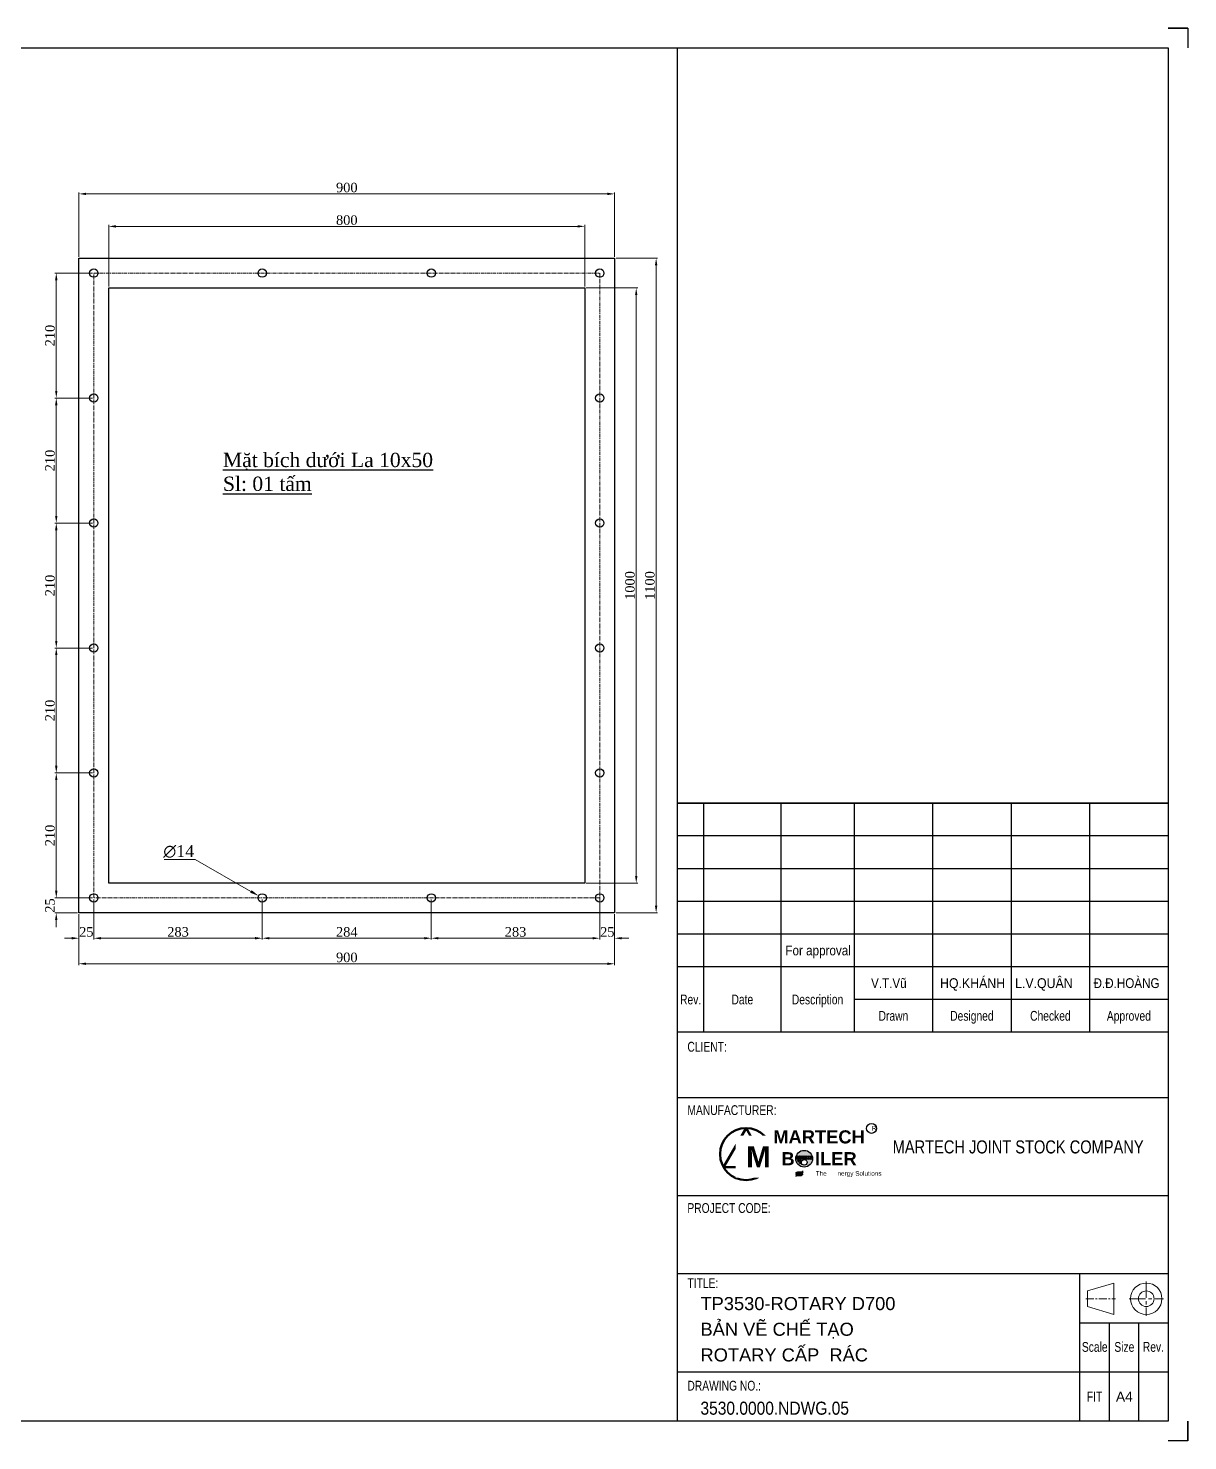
# Model space of a CAD drawing. Header units: inches. Extents: x 36705 to 45095, y -12195 to 29758.
# Drawn here: x 38260 to 40208, y 16110 to 18483 of the extents above; entities that cross this region are included whole.
import ezdxf
from ezdxf.enums import TextEntityAlignment as Align

# ---------------------------------------------------------------- set-up
doc = ezdxf.new("R2010")
doc.units = ezdxf.units.IN
doc.header["$MEASUREMENT"] = 0
doc.linetypes.add('CENTER', pattern=[2, 1.25, -0.25, 0.25, -0.25])
doc.layers.get('Defpoints').update_dxf_attribs({"lineweight": 5})
for name, color, linetype, lineweight in [('1.  0.2', 7, 'Continuous', 25), ('AM_0', 7, 'Continuous', 30), ('AM_7', 4, 'CENTER', 15), ('AM_8', 1, 'Continuous', 15), ('ĐƯỜNG TÂM', 8, 'CENTER', 5)]:
    doc.layers.add(name, color=color, linetype=linetype, lineweight=lineweight)
doc.layers.add('Không in', color=7, linetype='Continuous', lineweight=25, plot=False)
doc.layers.add('TEXT', color=20, linetype='Continuous')
doc.styles.add('Chu va so', font='arial.ttf')
doc.styles.add('stad1', font='times.ttf')
doc.styles.get("Standard").update_dxf_attribs({"font": 'arial.ttf'})
doc.styles.add('TCVN', font='times.ttf')
doc.styles.add('TEXT', font='arial.ttf')
doc.dimstyles.new('Hien', dxfattribs={"dimtxt": 20, "dimasz": 15, "dimexe": 3, "dimexo": 3, "dimgap": 3, "dimtad": 1, "dimtoh": 1, "dimdec": 0, "dimzin": 0, "dimdsep": 46, "dimtxsty": 'TCVN', "dimcen": 0, "dimclrd": 8, "dimclre": 250, "dimclrt": 41, "dimadec": 0, "dimazin": 0, "dimtfac": 1, "dimtdec": 0, "dimtofl": 0, "dimtmove": 1, "dimatfit": 3, "dimfxl": 1, "dimtolj": 1, "dimtzin": 0, "dimlwd": 9, "dimlwe": 9, "dimarcsym": 0})

# ---------------------------------------------------------------- blocks, each defined once
blk = doc.blocks.new('*D214')
at = {"color": 250, "lineweight": 9, "transparency": 16777216}
for p, q in [((38345.5, 16994.3), (38345.5, 16908.7)), ((39245.5, 16994.3), (39245.5, 16908.7))]:
    blk.add_line(p, q, dxfattribs=at)
at = {"color": 8, "lineweight": 9, "transparency": 16777216}
blk.add_line((38357.5, 16911.1), (39233.5, 16911.1), dxfattribs=at)
at = {"color": 8, "transparency": 16777216}
for points in [[(38357.5, 16913.1), (38357.5, 16909.1), (38345.5, 16911.1)], [(39233.5, 16913.1), (39233.5, 16909.1), (39245.5, 16911.1)]]:
    blk.add_solid(points, dxfattribs=at)
at = {"layer": 'Defpoints', "color": 0, "transparency": 16777216}
for p in [(38345.5, 16996.7), (39245.5, 16996.7), (39245.5, 16911.1)]:
    blk.add_point(p, dxfattribs=at)
at = {"color": 41, "transparency": 16777216, "insert": (38795.5, 16921.7), "char_height": 16, "attachment_point": 5, "style": 'TCVN'}
blk.add_mtext('\\A1;900', dxfattribs=at)
blk = doc.blocks.new('*D215')
at = {"color": 250, "lineweight": 9, "transparency": 16777216}
for p, q in [((39220.5, 17023), (39220.5, 16951.6)), ((39245.5, 16994.3), (39245.5, 16951.6))]:
    blk.add_line(p, q, dxfattribs=at)
at = {"color": 8, "lineweight": 9, "transparency": 16777216}
for p, q in [((39208.5, 16954), (39196.5, 16954)), ((39257.5, 16954), (39269.5, 16954))]:
    blk.add_line(p, q, dxfattribs=at)
at = {"color": 8, "transparency": 16777216}
for points in [[(39208.5, 16956), (39208.5, 16952), (39220.5, 16954)], [(39257.5, 16956), (39257.5, 16952), (39245.5, 16954)]]:
    blk.add_solid(points, dxfattribs=at)
at = {"layer": 'Defpoints', "color": 0, "transparency": 16777216}
for p in [(39220.5, 17025.4), (39245.5, 16996.7), (39220.5, 16954)]:
    blk.add_point(p, dxfattribs=at)
at = {"color": 41, "transparency": 16777216, "insert": (39233.2, 16964.5), "char_height": 16, "attachment_point": 5, "style": 'TCVN'}
blk.add_mtext('\\A1;25', dxfattribs=at)
blk = doc.blocks.new('*D216')
at = {"color": 250, "lineweight": 9, "transparency": 16777216}
for p, q in [((38937.5, 17019.3), (38937.5, 16951.6)), ((39220.5, 17023), (39220.5, 16951.6))]:
    blk.add_line(p, q, dxfattribs=at)
at = {"color": 8, "lineweight": 9, "transparency": 16777216}
blk.add_line((39208.5, 16954), (38949.5, 16954), dxfattribs=at)
at = {"color": 8, "transparency": 16777216}
for points in [[(38949.5, 16956), (38949.5, 16952), (38937.5, 16954)], [(39208.5, 16956), (39208.5, 16952), (39220.5, 16954)]]:
    blk.add_solid(points, dxfattribs=at)
at = {"layer": 'Defpoints', "color": 0, "transparency": 16777216}
for p in [(38937.5, 17021.7), (39220.5, 17025.4), (38937.5, 16954)]:
    blk.add_point(p, dxfattribs=at)
at = {"color": 41, "transparency": 16777216, "insert": (39079, 16964.6), "char_height": 16, "attachment_point": 5, "style": 'TCVN'}
blk.add_mtext('\\A1;283', dxfattribs=at)
blk = doc.blocks.new('*D217')
at = {"color": 250, "lineweight": 9, "transparency": 16777216}
for p, q in [((38653.5, 17019.3), (38653.5, 16951.6)), ((38937.5, 17019.3), (38937.5, 16951.6))]:
    blk.add_line(p, q, dxfattribs=at)
at = {"color": 8, "lineweight": 9, "transparency": 16777216}
blk.add_line((38925.5, 16954), (38665.5, 16954), dxfattribs=at)
at = {"color": 8, "transparency": 16777216}
for points in [[(38665.5, 16956), (38665.5, 16952), (38653.5, 16954)], [(38925.5, 16956), (38925.5, 16952), (38937.5, 16954)]]:
    blk.add_solid(points, dxfattribs=at)
at = {"layer": 'Defpoints', "color": 0, "transparency": 16777216}
for p in [(38653.5, 17021.7), (38937.5, 17021.7), (38653.5, 16954)]:
    blk.add_point(p, dxfattribs=at)
at = {"color": 41, "transparency": 16777216, "insert": (38795.5, 16964.6), "char_height": 16, "attachment_point": 5, "style": 'TCVN'}
blk.add_mtext('\\A1;284', dxfattribs=at)
blk = doc.blocks.new('*D218')
at = {"color": 250, "lineweight": 9, "transparency": 16777216}
for p, q in [((38370.5, 17019.3), (38370.5, 16951.6)), ((38653.5, 17019.3), (38653.5, 16951.6))]:
    blk.add_line(p, q, dxfattribs=at)
at = {"color": 8, "lineweight": 9, "transparency": 16777216}
blk.add_line((38641.5, 16954), (38382.5, 16954), dxfattribs=at)
at = {"color": 8, "transparency": 16777216}
for points in [[(38382.5, 16956), (38382.5, 16952), (38370.5, 16954)], [(38641.5, 16956), (38641.5, 16952), (38653.5, 16954)]]:
    blk.add_solid(points, dxfattribs=at)
at = {"layer": 'Defpoints', "color": 0, "transparency": 16777216}
for p in [(38370.5, 17021.7), (38653.5, 17021.7), (38370.5, 16954)]:
    blk.add_point(p, dxfattribs=at)
at = {"color": 41, "transparency": 16777216, "insert": (38512, 16964.6), "char_height": 16, "attachment_point": 5, "style": 'TCVN'}
blk.add_mtext('\\A1;283', dxfattribs=at)
blk = doc.blocks.new('*D219')
at = {"color": 250, "lineweight": 9, "transparency": 16777216}
for p, q in [((38370.5, 17019.3), (38370.5, 16951.6)), ((38345.5, 16994.3), (38345.5, 16951.6))]:
    blk.add_line(p, q, dxfattribs=at)
at = {"color": 8, "lineweight": 9, "transparency": 16777216}
for p, q in [((38333.5, 16954), (38321.5, 16954)), ((38382.5, 16954), (38394.5, 16954))]:
    blk.add_line(p, q, dxfattribs=at)
at = {"color": 8, "transparency": 16777216}
for points in [[(38333.5, 16956), (38333.5, 16952), (38345.5, 16954)], [(38382.5, 16956), (38382.5, 16952), (38370.5, 16954)]]:
    blk.add_solid(points, dxfattribs=at)
at = {"layer": 'Defpoints', "color": 0, "transparency": 16777216}
for p in [(38370.5, 17021.7), (38345.5, 16996.7), (38345.5, 16954)]:
    blk.add_point(p, dxfattribs=at)
at = {"color": 41, "transparency": 16777216, "insert": (38357.9, 16964.6), "char_height": 16, "attachment_point": 5, "style": 'TCVN'}
blk.add_mtext('\\A1;25', dxfattribs=at)
blk = doc.blocks.new('*D220')
at = {"color": 8, "lineweight": 9, "transparency": 16777216}
for p, q in [((38307.4, 17033.7), (38307.4, 17045.7)), ((38307.4, 16984.7), (38307.4, 16972.7))]:
    blk.add_line(p, q, dxfattribs=at)
at = {"color": 250, "lineweight": 9, "transparency": 16777216}
for p, q in [((38368.1, 17021.7), (38305, 17021.7)), ((38343.1, 16996.7), (38305, 16996.7))]:
    blk.add_line(p, q, dxfattribs=at)
at = {"color": 8, "transparency": 16777216}
for points in [[(38305.4, 17033.7), (38309.4, 17033.7), (38307.4, 17021.7)], [(38305.4, 16984.7), (38309.4, 16984.7), (38307.4, 16996.7)]]:
    blk.add_solid(points, dxfattribs=at)
at = {"layer": 'Defpoints', "color": 0, "transparency": 16777216}
for p in [(38370.5, 17021.7), (38307.4, 16996.7), (38345.5, 16996.7)]:
    blk.add_point(p, dxfattribs=at)
at = {"color": 41, "transparency": 16777216, "insert": (38296.8, 17009), "char_height": 16, "attachment_point": 5, "rotation": 90, "style": 'TCVN'}
blk.add_mtext('\\A1;25', dxfattribs=at)
blk = doc.blocks.new('*D221')
at = {"color": 250, "lineweight": 9, "transparency": 16777216}
for p, q in [((38395.5, 18049.1), (38395.5, 18152.6)), ((39195.5, 18049.1), (39195.5, 18152.6))]:
    blk.add_line(p, q, dxfattribs=at)
at = {"color": 8, "lineweight": 9, "transparency": 16777216}
blk.add_line((38407.5, 18150.2), (39183.5, 18150.2), dxfattribs=at)
at = {"color": 8, "transparency": 16777216}
for points in [[(38407.5, 18152.2), (38407.5, 18148.2), (38395.5, 18150.2)], [(39183.5, 18152.2), (39183.5, 18148.2), (39195.5, 18150.2)]]:
    blk.add_solid(points, dxfattribs=at)
at = {"layer": 'Defpoints', "color": 0, "transparency": 16777216}
for p in [(39195.5, 18150.2), (38395.5, 18046.7), (39195.5, 18046.7)]:
    blk.add_point(p, dxfattribs=at)
at = {"color": 41, "transparency": 16777216, "insert": (38795.5, 18160.7), "char_height": 16, "attachment_point": 5, "style": 'TCVN'}
blk.add_mtext('\\A1;800', dxfattribs=at)
blk = doc.blocks.new('*D222')
at = {"color": 250, "lineweight": 9, "transparency": 16777216}
for p, q in [((38345.5, 18099.1), (38345.5, 18207.2)), ((39245.5, 18099.1), (39245.5, 18207.2))]:
    blk.add_line(p, q, dxfattribs=at)
at = {"color": 8, "lineweight": 9, "transparency": 16777216}
blk.add_line((39233.5, 18204.8), (38357.5, 18204.8), dxfattribs=at)
at = {"color": 8, "transparency": 16777216}
for points in [[(38357.5, 18206.8), (38357.5, 18202.8), (38345.5, 18204.8)], [(39233.5, 18206.8), (39233.5, 18202.8), (39245.5, 18204.8)]]:
    blk.add_solid(points, dxfattribs=at)
at = {"layer": 'Defpoints', "color": 0, "transparency": 16777216}
for p in [(38345.5, 18204.8), (38345.5, 18096.7), (39245.5, 18096.7)]:
    blk.add_point(p, dxfattribs=at)
at = {"color": 41, "transparency": 16777216, "insert": (38795.5, 18215.4), "char_height": 16, "attachment_point": 5, "style": 'TCVN'}
blk.add_mtext('\\A1;900', dxfattribs=at)
blk = doc.blocks.new('*D223')
at = {"color": 250, "lineweight": 9, "transparency": 16777216}
for p, q in [((39247.9, 18096.7), (39317.6, 18096.7)), ((39247.9, 16996.7), (39317.6, 16996.7))]:
    blk.add_line(p, q, dxfattribs=at)
at = {"color": 8, "lineweight": 9, "transparency": 16777216}
blk.add_line((39315.2, 18084.7), (39315.2, 17008.7), dxfattribs=at)
at = {"color": 8, "transparency": 16777216}
for points in [[(39313.2, 18084.7), (39317.2, 18084.7), (39315.2, 18096.7)], [(39313.2, 17008.7), (39317.2, 17008.7), (39315.2, 16996.7)]]:
    blk.add_solid(points, dxfattribs=at)
at = {"layer": 'Defpoints', "color": 0, "transparency": 16777216}
for p in [(39245.5, 18096.7), (39245.5, 16996.7), (39315.2, 16996.7)]:
    blk.add_point(p, dxfattribs=at)
at = {"color": 41, "transparency": 16777216, "insert": (39304.7, 17546.7), "char_height": 16, "attachment_point": 5, "rotation": 90, "style": 'TCVN'}
blk.add_mtext('\\A1;1100', dxfattribs=at)
blk = doc.blocks.new('*D224')
at = {"color": 250, "lineweight": 9, "transparency": 16777216}
for p, q in [((39197.9, 18046.7), (39284.2, 18046.7)), ((39197.9, 17046.7), (39284.2, 17046.7))]:
    blk.add_line(p, q, dxfattribs=at)
at = {"color": 8, "lineweight": 9, "transparency": 16777216}
blk.add_line((39281.8, 18034.7), (39281.8, 17058.7), dxfattribs=at)
at = {"color": 8, "transparency": 16777216}
for points in [[(39279.8, 18034.7), (39283.8, 18034.7), (39281.8, 18046.7)], [(39279.8, 17058.7), (39283.8, 17058.7), (39281.8, 17046.7)]]:
    blk.add_solid(points, dxfattribs=at)
at = {"layer": 'Defpoints', "color": 0, "transparency": 16777216}
for p in [(39195.5, 18046.7), (39195.5, 17046.7), (39281.8, 17046.7)]:
    blk.add_point(p, dxfattribs=at)
at = {"color": 41, "transparency": 16777216, "insert": (39271.2, 17546.7), "char_height": 16, "attachment_point": 5, "rotation": 90, "style": 'TCVN'}
blk.add_mtext('\\A1;1000', dxfattribs=at)
blk = doc.blocks.new('*D225')
at = {"color": 250, "lineweight": 9, "transparency": 16777216}
for p, q in [((38368.1, 17231.7), (38305, 17231.7)), ((38368.1, 17021.7), (38305, 17021.7))]:
    blk.add_line(p, q, dxfattribs=at)
at = {"color": 8, "lineweight": 9, "transparency": 16777216}
blk.add_line((38307.4, 17033.7), (38307.4, 17219.7), dxfattribs=at)
at = {"color": 8, "transparency": 16777216}
for points in [[(38305.4, 17219.7), (38309.4, 17219.7), (38307.4, 17231.7)], [(38305.4, 17033.7), (38309.4, 17033.7), (38307.4, 17021.7)]]:
    blk.add_solid(points, dxfattribs=at)
at = {"layer": 'Defpoints', "color": 0, "transparency": 16777216}
for p in [(38307.4, 17231.7), (38370.5, 17231.7), (38370.5, 17021.7)]:
    blk.add_point(p, dxfattribs=at)
at = {"color": 41, "transparency": 16777216, "insert": (38296.8, 17126.7), "char_height": 16, "attachment_point": 5, "rotation": 90, "style": 'TCVN'}
blk.add_mtext('\\A1;210', dxfattribs=at)
blk = doc.blocks.new('*D226')
at = {"color": 250, "lineweight": 9, "transparency": 16777216}
for p, q in [((38368.1, 17441.7), (38305, 17441.7)), ((38368.1, 17231.7), (38305, 17231.7))]:
    blk.add_line(p, q, dxfattribs=at)
at = {"color": 8, "lineweight": 9, "transparency": 16777216}
blk.add_line((38307.4, 17243.7), (38307.4, 17429.7), dxfattribs=at)
at = {"color": 8, "transparency": 16777216}
for points in [[(38305.4, 17429.7), (38309.4, 17429.7), (38307.4, 17441.7)], [(38305.4, 17243.7), (38309.4, 17243.7), (38307.4, 17231.7)]]:
    blk.add_solid(points, dxfattribs=at)
at = {"layer": 'Defpoints', "color": 0, "transparency": 16777216}
for p in [(38307.4, 17441.7), (38370.5, 17441.7), (38370.5, 17231.7)]:
    blk.add_point(p, dxfattribs=at)
at = {"color": 41, "transparency": 16777216, "insert": (38296.8, 17336.7), "char_height": 16, "attachment_point": 5, "rotation": 90, "style": 'TCVN'}
blk.add_mtext('\\A1;210', dxfattribs=at)
blk = doc.blocks.new('*D227')
at = {"color": 250, "lineweight": 9, "transparency": 16777216}
for p, q in [((38368.1, 17651.7), (38305, 17651.7)), ((38368.1, 17441.7), (38305, 17441.7))]:
    blk.add_line(p, q, dxfattribs=at)
at = {"color": 8, "lineweight": 9, "transparency": 16777216}
blk.add_line((38307.4, 17453.7), (38307.4, 17639.7), dxfattribs=at)
at = {"color": 8, "transparency": 16777216}
for points in [[(38305.4, 17639.7), (38309.4, 17639.7), (38307.4, 17651.7)], [(38305.4, 17453.7), (38309.4, 17453.7), (38307.4, 17441.7)]]:
    blk.add_solid(points, dxfattribs=at)
at = {"layer": 'Defpoints', "color": 0, "transparency": 16777216}
for p in [(38307.4, 17651.7), (38370.5, 17651.7), (38370.5, 17441.7)]:
    blk.add_point(p, dxfattribs=at)
at = {"color": 41, "transparency": 16777216, "insert": (38296.8, 17546.7), "char_height": 16, "attachment_point": 5, "rotation": 90, "style": 'TCVN'}
blk.add_mtext('\\A1;210', dxfattribs=at)
blk = doc.blocks.new('*D228')
at = {"color": 250, "lineweight": 9, "transparency": 16777216}
for p, q in [((38368.1, 17861.7), (38305, 17861.7)), ((38368.1, 17651.7), (38305, 17651.7))]:
    blk.add_line(p, q, dxfattribs=at)
at = {"color": 8, "lineweight": 9, "transparency": 16777216}
blk.add_line((38307.4, 17663.7), (38307.4, 17849.7), dxfattribs=at)
at = {"color": 8, "transparency": 16777216}
for points in [[(38305.4, 17849.7), (38309.4, 17849.7), (38307.4, 17861.7)], [(38305.4, 17663.7), (38309.4, 17663.7), (38307.4, 17651.7)]]:
    blk.add_solid(points, dxfattribs=at)
at = {"layer": 'Defpoints', "color": 0, "transparency": 16777216}
for p in [(38307.4, 17861.7), (38370.5, 17861.7), (38370.5, 17651.7)]:
    blk.add_point(p, dxfattribs=at)
at = {"color": 41, "transparency": 16777216, "insert": (38296.8, 17756.7), "char_height": 16, "attachment_point": 5, "rotation": 90, "style": 'TCVN'}
blk.add_mtext('\\A1;210', dxfattribs=at)
blk = doc.blocks.new('*D229')
at = {"color": 250, "lineweight": 9, "transparency": 16777216}
for p, q in [((38368.1, 18071.7), (38305, 18071.7)), ((38368.1, 17861.7), (38305, 17861.7))]:
    blk.add_line(p, q, dxfattribs=at)
at = {"color": 8, "lineweight": 9, "transparency": 16777216}
blk.add_line((38307.4, 17873.7), (38307.4, 18059.7), dxfattribs=at)
at = {"color": 8, "transparency": 16777216}
for points in [[(38305.4, 18059.7), (38309.4, 18059.7), (38307.4, 18071.7)], [(38305.4, 17873.7), (38309.4, 17873.7), (38307.4, 17861.7)]]:
    blk.add_solid(points, dxfattribs=at)
at = {"layer": 'Defpoints', "color": 0, "transparency": 16777216}
for p in [(38307.4, 18071.7), (38370.5, 18071.7), (38370.5, 17861.7)]:
    blk.add_point(p, dxfattribs=at)
at = {"color": 41, "transparency": 16777216, "insert": (38296.8, 17966.7), "char_height": 16, "attachment_point": 5, "rotation": 90, "style": 'TCVN'}
blk.add_mtext('\\A1;210', dxfattribs=at)
blk = doc.blocks.new('*D232')
at = {"color": 8, "lineweight": 9, "transparency": 16777216}
for p, q in [((38488.8, 17086.2), (38540.6, 17086.2)), ((38540.6, 17086.2), (38634.4, 17032.6))]:
    blk.add_line(p, q, dxfattribs=at)
at = {"color": 8, "transparency": 16777216}
blk.add_solid([(38635.6, 17034.8), (38633.2, 17030.5), (38647.4, 17025.2)], dxfattribs=at)
at = {"layer": 'Defpoints', "color": 0, "transparency": 16777216}
for p in [(38647.4, 17025.2), (38659.6, 17018.3)]:
    blk.add_point(p, dxfattribs=at)
at = {"color": 41, "transparency": 16777216, "insert": (38513.2, 17099.7), "char_height": 20, "attachment_point": 5, "style": 'TCVN'}
blk.add_mtext('\\A1;∅14', dxfattribs=at)
blk = doc.blocks.new('KHUNG TEN A4 - TD - 13.2.2023')
for p, q in [((300, 216), (303, 216)), ((303, 216), (303, 213)), ((225, 92.48), (225, 213)), ((300, 97.48), (225, 97.48)), ((229, 62.5), (229, 97.48)), ((300, 92.48), (225, 92.48)), ((300, 87.48), (225, 87.48)), ((300, 82.48), (225, 82.48)), ((300, 77.48), (225, 77.48)), ((300, 72.48), (225, 72.48)), ((300, 67.48), (252, 67.48)), ((300, 18), (286.5, 18)), ((303, 3), (303, 0)), ((303, 0), (300, 0))]:
    blk.add_line(p, q)
at = {"lineweight": 25}
for p, q in [((240.8, 97.48, 0), (240.8, 62.5)), ((252, 97.48, 0), (252, 62.5, 0)), ((264, 97.48, 0), (264, 62.5, 0)), ((276, 97.48, 0), (276, 62.5, 0)), ((288, 97.48, 0), (288, 62.5, 0)), ((300, 62.5), (225, 62.5)), ((225, 52.5), (300, 52.5)), ((225, 37.5), (300, 37.5)), ((300, 28.19), (300, 3)), ((300, 25.5), (225, 25.5)), ((286.5, 3), (286.5, 25.5)), ((291, 18, 0), (291, 3, 0)), ((295.5, 3, 0), (295.5, 18, 0)), ((300, 10.5), (225, 10.5))]:
    blk.add_line(p, q, dxfattribs=at)
blk.add_lwpolyline([(3, 213), (300, 213), (300, 3), (3, 3)], close=True)
blk.add_lwpolyline([(225, 97.48), (300, 97.48), (300, 3), (225, 3)], close=True, dxfattribs=at)
at = {"lineweight": 50, "elevation": 0}
blk.add_lwpolyline([(235.47, 47.81), (232.02, 41.84), (238.92, 41.84)], close=True, dxfattribs=at)
at = {"color": 2, "lineweight": 20, "elevation": 0}
blk.add_lwpolyline([(287.67, 20.52), (291.72, 19.32), (291.72, 24.12), (287.67, 22.92)], close=True, dxfattribs=at)
at = {"lineweight": 50}
blk.add_circle((235.47, 43.83, 0), 3.98, dxfattribs=at)
at = {"color": 2, "lineweight": 20}
for radius in [2.4, 1.2]:
    blk.add_circle((296.66, 21.72, 0), radius, dxfattribs=at)
at = {"layer": '1.  0.2'}
for p, q in [((303, 216), (300, 216)), ((303, 0), (303, 3))]:
    blk.add_line(p, q, dxfattribs=at)
at = {"layer": 'Không in'}
for points in [[(303, 216), (303, 213)], [(303, 0), (300, 0)]]:
    blk.add_lwpolyline(points, dxfattribs=at)
at = {"layer": 'ĐƯỜNG TÂM', "lineweight": 0, "ltscale": 2}
for p, q in [((296.66, 24.36, 0), (296.66, 19.08, 0)), ((294.02, 21.72, 0), (299.3, 21.72, 0))]:
    blk.add_line(p, q, dxfattribs=at)
at = {"layer": 'ĐƯỜNG TÂM', "lineweight": 0}
blk.add_line((287.4, 21.72, 0), (291.94, 21.72, 0), dxfattribs=at)
at = {"color": 5, "style": 'Chu va so', "width": 0.75}
for s, p in [('Rev.', (227, 66.73)), ('Date', (234.9, 66.73, 0)), ('Description', (246.4, 66.73, 0)), ('Drawn', (258, 64.23, 0)), ('Designed', (270, 64.23)), ('Checked', (282, 64.23)), ('Approved', (294, 64.23, 0)), ('CLIENT:', (229.51, 59.5, 0.01)), ('MANUFACTURER:', (233.31, 49.81, 0.01)), ('PROJECT CODE:', (232.87, 34.84)), ('TITLE:', (228.87, 23.36, 0.02)), ('Scale', (288.78, 13.6, 0)), ('Size', (293.31, 13.6, 0)), ('Rev. ', (297.97, 13.6, 0)), ('DRAWING NO.:', (232.13, 7.67, 0.02)), ('FIT', (288.75, 6, 0))]:
    blk.add_text(s, height=1.5, dxfattribs=at).set_placement(p, align=Align.CENTER)
at = {"color": 5, "lineweight": 25, "insert": (249.34, 44.92, 0), "char_height": 2, "width": 55.4584, "attachment_point": 4, "style": 'Chu va so'}
blk.add_mtext('\\pxqc;{\\W0.8;MARTECH JOINT STOCK COMPANY}', dxfattribs=at)
at = {"width": 0.85}
for tag, p in [('REV4', (226.38, 94.23)), ('NGAY_REV04', (229.9, 94.23)), ('DESCRIPTION_4', (241.49, 94.23, 0)), ('DESCRIPTION_3', (241.49, 89.23, 0)), ('DESCRIPTION_2', (241.49, 84.23, 0)), ('DESCRIPTION_1', (241.49, 79.23, 0)), ('DESCRIPTION_0', (241.49, 74.23, 0))]:
    blk.add_attdef(tag, p, '', height=1.5, dxfattribs=at)
at = {"layer": 'TEXT', "ltscale": 0.1, "style": 'Chu va so'}
for tag, p, height, width in [('REV3', (226.38, 89.23), 1.5, 0.85), ('NGAY_REV03', (229.9, 89.23), 1.5, 0.85), ('REV2', (226.38, 84.23), 1.5, 0.85), ('NGAY_REV02', (229.9, 84.23), 1.5, 0.85), ('REV1', (226.38, 79.23), 1.5, 0.85), ('NGAY_REV01', (229.9, 79.23), 1.5, 0.85), ('REV0', (226.38, 74.23), 1.5, 0.85), ('NGAY_REV0', (229.9, 74.23), 1.5, 0.85), ('NGUOI_VE', (252.6, 69.23), 1.5, 0.85), ('NGUOI_KIEM_1', (264.6, 69.23), 1.5, 0.9), ('NGUOI_KIEM_2', (276.6, 69.23), 1.5, 0.9), ('STT-BV', (232.09, 3.98), 2, 0.85)]:
    blk.add_attdef(tag, p, '', height=height, dxfattribs=dict(at, width=width))
at = {"layer": 'TEXT', "ltscale": 0.1, "width": 0.85}
blk.add_attdef('NGUOI_DUYET', (288.6, 69.23), '', height=1.5, dxfattribs=at)
at = {"layer": 'TEXT', "lineweight": 25, "ltscale": 0.1, "style": 'Chu va so'}
for tag, p, height in [('PROJECT_CODE', (231.95, 28.65), 3.6), ('TITLE1', (231.95, 19.98), 2), ('TITLE2', (231.95, 16.05), 2), ('TITLE3', (231.95, 12.12), 2)]:
    blk.add_attdef(tag, p, '', height=height, dxfattribs=at)
at = {"layer": 'TEXT', "ltscale": 0.1, "style": 'Chu va so'}
for tag, p in [('A4_A4', (292.03, 6, 0)), ('REV.', (297.2, 6, 0))]:
    blk.add_attdef(tag, p, '', height=1.5, dxfattribs=at)
at = {"insert": (235.49, 45.04, 0), "char_height": 3.2046, "attachment_point": 1, "style": 'TEXT', "bg_fill": 2}
blk.add_mtext('\\pxqc;{\\fArial|b1|i0|c0|p34;M}', dxfattribs=at)
at = {"insert": (239.73, 47.47, 0), "char_height": 2.0029, "width": 13.7942, "attachment_point": 1, "style": 'TEXT', "bg_fill": 2}
blk.add_mtext('\\pxqc;{\\fArial|b1|i0|c0|p34;MARTECH\\PB    ILER}', dxfattribs=at)
h = blk.add_hatch(color=256)
h.dxf.hatch_style = 1
edge = h.paths.add_edge_path()
edge.add_spline(control_points=[(243.08, 40.7), (243.14, 40.74), (243.38, 40.91), (243.88, 40.67), (244.11, 40.95), (244.2, 41.06)], knot_values=[0, 0, 0, 0, 0.315535, 1.31207, 1.873609, 1.873609, 1.873609, 1.873609], degree=3, periodic=0)
edge.add_spline(control_points=[(244.2, 41.06), (244.13, 40.99), (243.86, 40.75), (243.31, 41.04), (243.12, 40.75), (243.08, 40.7)], knot_values=[0, 0, 0, 0, 0.411397, 1.576501, 1.877595, 1.877595, 1.877595, 1.877595], degree=3, periodic=0)
edge = h.paths.add_edge_path()
edge.add_spline(control_points=[(243.08, 40.45), (243.14, 40.49), (243.38, 40.67), (243.88, 40.42), (244.11, 40.71), (244.2, 40.81)], knot_values=[0, 0, 0, 0, 0.315535, 1.31207, 1.873609, 1.873609, 1.873609, 1.873609], degree=3, periodic=0)
edge.add_spline(control_points=[(244.2, 40.81), (244.13, 40.75), (243.86, 40.5), (243.31, 40.79), (243.12, 40.51), (243.08, 40.45)], knot_values=[0, 0, 0, 0, 0.411397, 1.576501, 1.877595, 1.877595, 1.877595, 1.877595], degree=3, periodic=0)
at = {"color": 7}
for centre in [(243.32, 43.43, 0), (243.32, 43.13, 0), (243.62, 43.43, 0), (243.62, 43.13, 0), (243.92, 43.43, 0), (243.92, 43.13, 0), (244.22, 43.43, 0), (244.22, 43.13, 0), (244.52, 43.43, 0), (244.52, 43.13, 0), (244.82, 43.43, 0), (244.82, 43.13, 0), (245.12, 43.43, 0), (245.12, 43.13, 0), (245.41, 43.43, 0), (245.41, 43.13, 0), (243.46, 42.8, 0), (243.71, 42.5, 0), (243.76, 42.8, 0)]:
    blk.add_circle(centre, 0.121, dxfattribs=at)
for points in [[(243.08, 40.93, 0), (243.21, 41.08, 0), (243.98, 41.13, 0), (244.2, 41.29, 0)], [(243.08, 40.93, 0), (243.26, 41.04, 0), (243.92, 41.04, 0), (244.2, 41.29, 0)], [(243.08, 40.7, 0), (243.21, 40.85, 0), (243.98, 40.9, 0), (244.2, 41.06, 0)], [(243.08, 40.7, 0), (243.26, 40.8, 0), (243.92, 40.81, 0), (244.2, 41.06, 0)], [(243.08, 40.45, 0), (243.21, 40.6, 0), (243.98, 40.65, 0), (244.2, 40.81, 0)], [(243.08, 40.45, 0), (243.26, 40.55, 0), (243.92, 40.56, 0), (244.2, 40.81, 0)]]:
    blk.add_spline(points, degree=3)
at = {"char_height": 0.701, "attachment_point": 1, "style": 'TEXT', "bg_fill": 2}
for s, insert in [('\\pxqc;R', (254.7, 48.14, 0)), ('\\pxqc;The      nergy Solutions', (246.12, 41.23, 0))]:
    blk.add_mtext(s, dxfattribs=dict(at, insert=insert))
at = {"layer": 'AM_8'}
h = blk.add_hatch(color=7, dxfattribs=at)
edge = h.paths.add_edge_path()
edge.add_arc((244.35, 43.13), 1.28, 191.4592, 461.3375)
edge.add_arc((244.35, 43.13), 1.28, 101.3375, 191.4592)
edge = h.paths.add_edge_path(flags=16)
edge.add_arc((243.71, 42.5), 0.121, -289.458, 11.4592, ccw=False)
edge.add_arc((243.71, 42.5), 0.121, 11.4592, 70.542, ccw=False)
edge = h.paths.add_edge_path(flags=16)
edge.add_arc((245.41, 43.13), 0.121, -211.5113, 11.4592, ccw=False)
edge.add_arc((245.41, 43.13), 0.121, 11.4592, 148.4887, ccw=False)
edge = h.paths.add_edge_path(flags=16)
edge.add_arc((243.46, 42.8), 0.121, -304.2526, 11.4592, ccw=False)
edge.add_arc((243.46, 42.8), 0.121, 11.4592, 55.7474, ccw=False)
edge = h.paths.add_edge_path(flags=16)
edge.add_arc((245.41, 43.43), 0.121, -200.2428, 11.4592, ccw=False)
edge.add_arc((245.41, 43.43), 0.121, 11.4592, 159.7572, ccw=False)
edge = h.paths.add_edge_path(flags=16)
edge.add_arc((245.12, 43.13), 0.121, -219.051, 11.4592, ccw=False)
edge.add_arc((245.12, 43.13), 0.121, 11.4592, 140.949, ccw=False)
edge = h.paths.add_edge_path(flags=16)
edge.add_arc((243.76, 42.8), 0.121, -292.0311, 11.4592, ccw=False)
edge.add_arc((243.76, 42.8), 0.121, 11.4592, 67.9689, ccw=False)
edge = h.paths.add_edge_path(flags=16)
edge.add_arc((243.32, 43.13), 0.121, -319.4544, 11.4592, ccw=False)
edge.add_arc((243.32, 43.13), 0.121, 11.4592, 40.5456, ccw=False)
edge = h.paths.add_edge_path(flags=16)
edge.add_arc((245.12, 43.43), 0.121, -206.0119, 11.4592, ccw=False)
edge.add_arc((245.12, 43.43), 0.121, 11.4592, 153.9881, ccw=False)
edge = h.paths.add_edge_path(flags=16)
edge.add_arc((244.37, 42.57), 0.434, -262.499, 11.4592, ccw=False)
edge.add_arc((244.37, 42.57), 0.434, 11.4592, 97.501, ccw=False)
edge = h.paths.add_edge_path(flags=16)
edge.add_arc((243.32, 43.43), 0.121, -332.7707, 11.4592, ccw=False)
edge.add_arc((243.32, 43.43), 0.121, 11.4592, 27.2293, ccw=False)
edge = h.paths.add_edge_path(flags=16)
edge.add_arc((244.82, 43.13), 0.121, -230.166, 11.4592, ccw=False)
edge.add_arc((244.82, 43.13), 0.121, 11.4592, 129.834, ccw=False)
edge = h.paths.add_edge_path(flags=16)
edge.add_arc((243.62, 43.13), 0.121, -307.6137, 11.4592, ccw=False)
edge.add_arc((243.62, 43.13), 0.121, 11.4592, 52.3863, ccw=False)
edge = h.paths.add_edge_path(flags=16)
edge.add_arc((244.52, 43.13), 0.121, -246.4575, 11.4592, ccw=False)
edge.add_arc((244.52, 43.13), 0.121, 11.4592, 113.5425, ccw=False)
edge = h.paths.add_edge_path(flags=16)
edge.add_arc((243.92, 43.13), 0.121, -290.4056, 11.4592, ccw=False)
edge.add_arc((243.92, 43.13), 0.121, 11.4592, 69.5944, ccw=False)
edge = h.paths.add_edge_path(flags=16)
edge.add_arc((244.82, 43.43), 0.121, -215.7954, 11.4592, ccw=False)
edge.add_arc((244.82, 43.43), 0.121, 11.4592, 144.2046, ccw=False)
edge = h.paths.add_edge_path(flags=16)
edge.add_arc((244.22, 43.13), 0.121, -268.4837, 11.4592, ccw=False)
edge.add_arc((244.22, 43.13), 0.121, 11.4592, 91.5163, ccw=False)
edge = h.paths.add_edge_path(flags=16)
edge.add_arc((243.62, 43.43), 0.121, -322.0207, 11.4592, ccw=False)
edge.add_arc((243.62, 43.43), 0.121, 11.4592, 37.9793, ccw=False)
edge = h.paths.add_edge_path(flags=16)
edge.add_arc((244.22, 43.43), 0.121, -267.4803, 11.4592, ccw=False)
edge.add_arc((244.22, 43.43), 0.121, 11.4592, 92.5197, ccw=False)
edge = h.paths.add_edge_path(flags=16)
edge.add_arc((244.52, 43.43), 0.121, -234.0834, 11.4592, ccw=False)
edge.add_arc((244.52, 43.43), 0.121, 11.4592, 125.9166, ccw=False)
edge = h.paths.add_edge_path(flags=16)
edge.add_arc((243.92, 43.43), 0.121, -301.7345, 11.4592, ccw=False)
edge.add_arc((243.92, 43.43), 0.121, 11.4592, 58.2655, ccw=False)
blk.add_circle((254.66, 47.77, 0), 0.763)
at = {"color": 7}
for centre, radius in [((244.35, 43.13, 0), 1.28), ((244.37, 42.57, 0), 0.434)]:
    blk.add_circle(centre, radius, dxfattribs=at)

msp = doc.modelspace()

# ---------------------------------------------------------------- linework, layer by layer
for points in [[(39245.49429, 18096.73609), (39245.49429, 16996.73609), (38345.49429, 16996.73609), (38345.49429, 18096.73609)], [(39195.49429, 18046.73609), (39195.49429, 17046.73609), (38395.49429, 17046.73609), (38395.49429, 18046.73609)]]:
    msp.add_lwpolyline(points, close=True)
at = {"layer": 'AM_0'}
for centre in [(38370.49429, 18071.73609), (38653.49429, 18071.73609), (38937.49429, 18071.73609), (39220.49429, 18071.73609), (38370.49429, 17861.73609), (39220.49429, 17861.73609), (38370.49429, 17651.73609), (39220.49429, 17651.73609), (38370.49429, 17441.73609), (39220.49429, 17441.73609), (38370.49429, 17231.73609), (39220.49429, 17231.73609), (38370.49429, 17021.73609), (38653.49429, 17021.73609), (38937.49429, 17021.73609), (39220.49429, 17021.73609)]:
    msp.add_circle(centre, 7, dxfattribs=at)
at = {"layer": 'AM_7', "ltscale": 5}
msp.add_lwpolyline([(39220.49429, 18071.73609), (39220.49429, 17021.73609), (38370.49429, 17021.73609), (38370.49429, 18071.73609)], close=True, dxfattribs=at)

# ---------------------------------------------------------------- texts
at = {"color": 2, "insert": (38587.50476, 17769.6938), "char_height": 24, "attachment_point": 1, "style": 'stad1'}
msp.add_mtext('\\A1;{\\LMặt bích dưới La 10x50\\PSl: 01 tấm}', dxfattribs=at)

# ---------------------------------------------------------------- dimensions: what is measured, and where the dimension line sits
for base, p1, p2, picture, middle in [((38345.49429, 18204.83427), (39245.49429, 18096.73609), (38345.49429, 18096.73609), '*D222', (38795.49429, 18215.39577)), ((39195.49429, 18150.17744), (38395.49429, 18046.73609), (39195.49429, 18046.73609), '*D221', (38795.49429, 18160.71587)), ((38370.49429, 16954.02484), (38653.49429, 17021.73609), (38370.49429, 17021.73609), '*D218', (38511.99429, 16964.56327)), ((38653.49429, 16954.02484), (38937.49429, 17021.73609), (38653.49429, 17021.73609), '*D217', (38795.49429, 16964.56327)), ((38937.49429, 16954.02484), (39220.49429, 17025.38117), (38937.49429, 17021.73609), '*D216', (39078.99429, 16964.56327)), ((39245.49429, 16911.14313), (38345.49429, 16996.73609), (39245.49429, 16996.73609), '*D214', (38795.49429, 16921.70463))]:
    dim = msp.add_linear_dim(base=base, p1=p1, p2=p2, dimstyle='Hien', override={"dimscale": 0.8})
    dim.commit()
    dim.dimension.update_dxf_attribs({"geometry": picture, "text_midpoint": middle})
for base, p1, p2, picture, middle in [((39315.24907, 16996.73609), (39245.49429, 18096.73609), (39245.49429, 16996.73609), '*D223', (39304.71064, 17546.73609)), ((38307.37924, 18071.73609), (38370.49429, 17861.73609), (38370.49429, 18071.73609), '*D229', (38296.84081, 17966.73609)), ((39281.75833, 17046.73609), (39195.49429, 18046.73609), (39195.49429, 17046.73609), '*D224', (39271.2199, 17546.73609)), ((38307.37924, 17861.73609), (38370.49429, 17651.73609), (38370.49429, 17861.73609), '*D228', (38296.84081, 17756.73609)), ((38307.37924, 17651.73609), (38370.49429, 17441.73609), (38370.49429, 17651.73609), '*D227', (38296.84081, 17546.73609)), ((38307.37924, 17441.73609), (38370.49429, 17231.73609), (38370.49429, 17441.73609), '*D226', (38296.84081, 17336.73609)), ((38307.37924, 17231.73609), (38370.49429, 17021.73609), (38370.49429, 17231.73609), '*D225', (38296.84081, 17126.73609))]:
    dim = msp.add_linear_dim(base=base, p1=p1, p2=p2, angle=270, dimstyle='Hien', override={"dimscale": 0.8})
    dim.commit()
    dim.dimension.update_dxf_attribs({"geometry": picture, "text_midpoint": middle})
dim = msp.add_diameter_dim_2p(p1=(38659.57269, 17018.26434), p2=(38647.41588, 17025.20784), dimstyle='Hien')
dim.commit()
dim.dimension.update_dxf_attribs({"geometry": '*D232', "text_midpoint": (38540.59216, 17086.22148), "dimtype": 163})
dim = msp.add_linear_dim(base=(38307.37924, 16996.73609), p1=(38370.49429, 17021.73609), p2=(38345.49429, 16996.73609), angle=270, dimstyle='Hien', override={"dimscale": 0.8})
dim.commit()
dim.dimension.update_dxf_attribs({"geometry": '*D220', "text_midpoint": (38307.32044, 17008.95812), "dimtype": 160})
for base, p1, p2, picture, middle in [((38345.49429, 16954.02484), (38370.49429, 17021.73609), (38345.49429, 16996.73609), '*D219', (38357.94748, 16954.05497)), ((39220.49429, 16954.02484), (39245.49429, 16996.73609), (39220.49429, 17025.38117), '*D215', (39233.15284, 16953.98465))]:
    dim = msp.add_linear_dim(base=base, p1=p1, p2=p2, dimstyle='Hien', override={"dimscale": 0.8})
    dim.commit()
    dim.dimension.update_dxf_attribs({"geometry": picture, "text_midpoint": middle, "dimtype": 160})

# ---------------------------------------------------------------- next in the draw order: block references
ref = msp.add_blockref('KHUNG TEN A4 - TD - 13.2.2023', (36878.78299, 16109.56345, -16.93531), dxfattribs=dict(xscale=10.98872911650636, yscale=10.98872911650636, zscale=10.98872911650636))
ref.add_attrib('NGUOI_DUYET', 'Đ.Đ.HOÀNG', (40050.13021, 16870.26949, -16.93531), dxfattribs={"layer": 'TEXT', "ltscale": 0.1, "height": 16.483094, "width": 0.85})
ref.add_attrib('NGUOI_KIEM_2', 'L.V.QUÂN', (39918.26546, 16870.26949, -16.93531), dxfattribs={"layer": 'TEXT', "ltscale": 0.1, "height": 16.483094, "style": 'Chu va so', "width": 0.9})
ref.add_attrib('NGUOI_KIEM_1', ' HQ.KHÁNH', (39786.40071, 16870.26949, -16.93531), dxfattribs={"layer": 'TEXT', "ltscale": 0.1, "height": 16.483094, "style": 'Chu va so', "width": 0.9})
ref.add_attrib('NGUOI_VE', '    V.T.Vũ', (39654.53596, 16870.26949, -16.93531), dxfattribs={"layer": 'TEXT', "ltscale": 0.1, "height": 16.483094, "style": 'Chu va so', "width": 0.85})
ref.add_attrib('A4_A4', 'A4', (40087.76661, 16175.49582, -16.939), dxfattribs={"layer": 'TEXT', "ltscale": 0.1, "height": 16.483094, "style": 'Chu va so'})
ref.add_attrib('DWG.NO', '3530.0000.NDWG.05', (39389.70759, 16153.29908, -16.93531), dxfattribs={"layer": 'TEXT', "ltscale": 0.1, "height": 21.9774582, "style": 'Chu va so', "width": 0.85})
ref.add_attrib('TITLE3', 'ROTARY CẤP  RÁC', (39389.70759, 16242.80179, -16.93531), dxfattribs={"layer": 'TEXT', "lineweight": 25, "ltscale": 0.1, "height": 21.9774582, "style": 'Chu va so'})
ref.add_attrib('TITLE2', 'BẢN VẼ CHẾ TẠO', (39389.70759, 16285.93255, -16.93531), dxfattribs={"layer": 'TEXT', "lineweight": 25, "ltscale": 0.1, "height": 21.9774582, "style": 'Chu va so'})
ref.add_attrib('TITLE1', 'TP3530-ROTARY D700', (39389.70759, 16329.06331, -16.93531), dxfattribs={"layer": 'TEXT', "lineweight": 25, "ltscale": 0.1, "height": 21.9774582, "style": 'Chu va so'})
ref.add_attrib('DESCRIPTION_1', 'For approval', (39532.43617, 16925.21314, -16.92073), dxfattribs={"height": 16.4830937, "width": 0.85})

doc.saveas('drawing.dxf')
